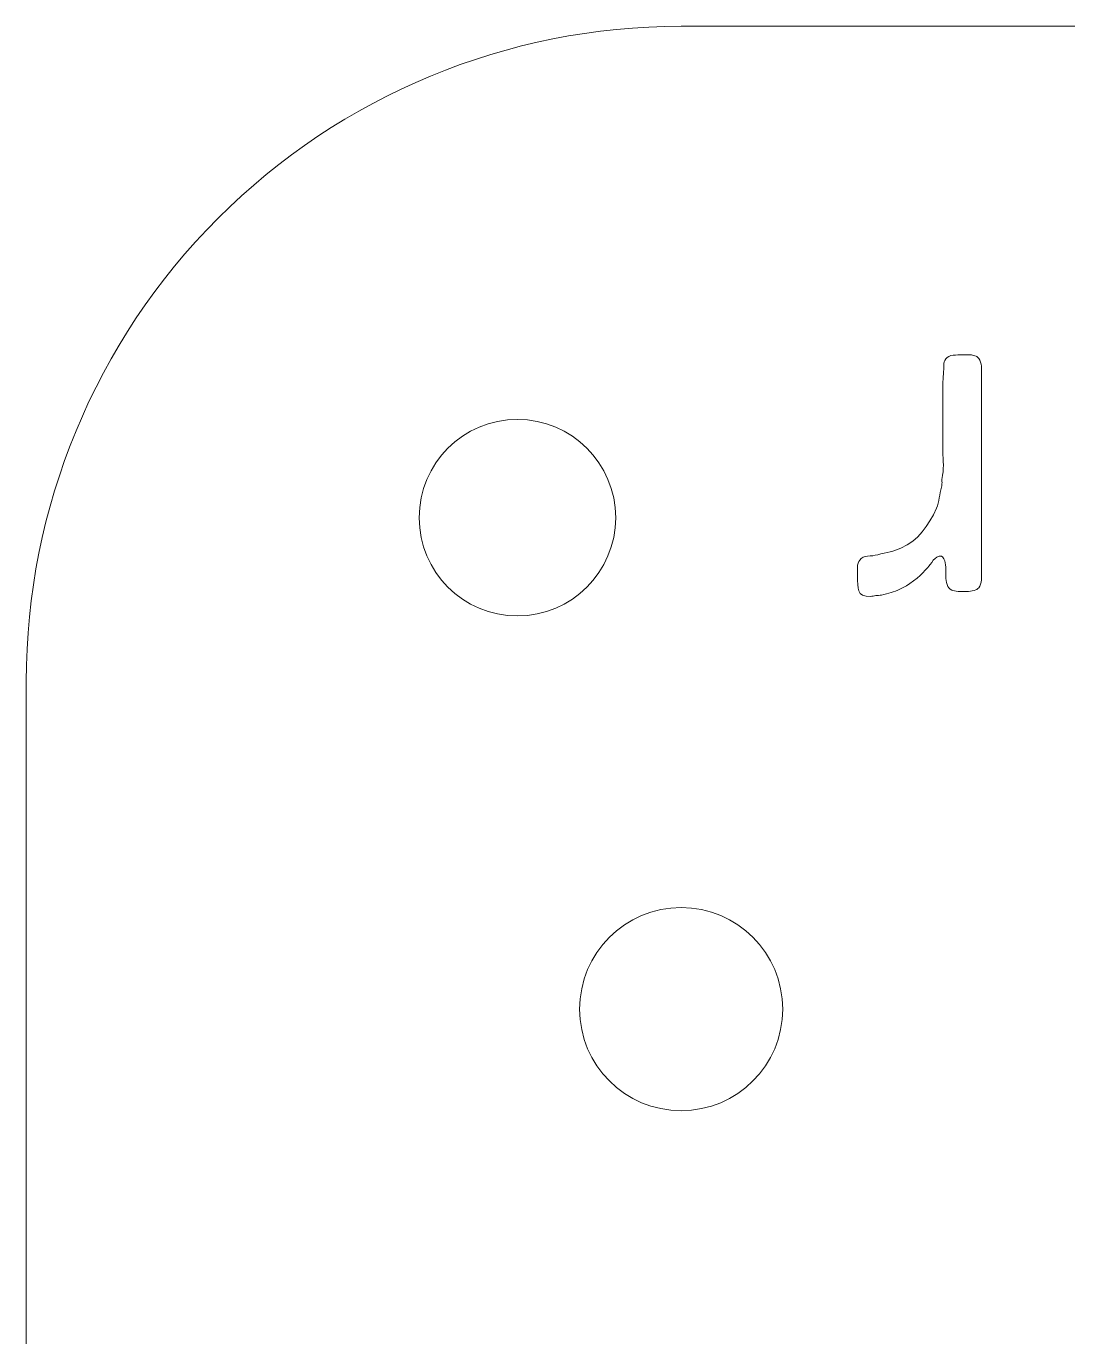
# Model space of a CAD drawing. Header units: millimetres. Extents: x 0 to 160, y 0 to 160.
# Drawn here: x 0 to 31.81, y 120 to 160 of the extents above; entities that cross this region are included whole.
import ezdxf

# ---------------------------------------------------------------- set-up
doc = ezdxf.new("R2010")
doc.units = ezdxf.units.MM
for name, color, linetype, lineweight in [('ComponentMountings', 1, 'CONTINUOUS', 0), ('LayerBaseFrame', 1, 'CONTINUOUS', 0), ('TextOutline', 7, 'CONTINUOUS', 0)]:
    doc.layers.add(name, color=color, linetype=linetype, lineweight=lineweight)

# ---------------------------------------------------------------- blocks, each defined once
blk = doc.blocks.new('ELayerBase')
at = {"layer": 'LayerBaseFrame'}
for p, q in [((160, 140), (160, 20)), ((140, 0), (20, 0))]:
    blk.add_line(p, q, dxfattribs=at)
blk.add_circle((145, 15), 3, dxfattribs=at)
blk.add_arc((140, 20), 20, 270, 0, dxfattribs=at)

msp = doc.modelspace()

# ---------------------------------------------------------------- linework, layer by layer
at = {"layer": 'ComponentMountings'}
msp.add_circle((20, 130), 3.1, dxfattribs=at)
at = {"layer": 'TextOutline'}
for p, q in [((28.02, 149.704), (28.028, 149.755)), ((28.021, 149.649), (28.02, 149.704)), ((28.021, 149.591), (28.021, 149.649)), ((28.021, 149.649), (28.021, 149.649)), ((28.021, 149.649), (28.021, 149.649)), ((28.028, 149.755), (28.048, 149.802)), ((28.048, 149.802), (28.078, 149.846)), ((28.078, 149.846), (28.118, 149.89)), ((28.078, 149.846), (28.078, 149.846)), ((28.078, 149.846), (28.078, 149.846)), ((28.118, 149.89), (28.169, 149.923)), ((28.169, 149.923), (28.23, 149.946)), ((28.23, 149.946), (28.302, 149.958)), ((28.302, 149.958), (28.374, 149.964)), ((28.302, 149.958), (28.302, 149.958)), ((28.302, 149.958), (28.302, 149.958)), ((28.374, 149.964), (28.449, 149.968)), ((28.449, 149.968), (28.528, 149.971)), ((28.528, 149.971), (28.61, 149.972)), ((28.61, 149.972), (28.863, 149.972)), ((28.863, 149.972), (28.863, 149.972)), ((28.863, 149.972), (28.863, 149.972)), ((28.863, 149.972), (28.898, 149.959)), ((28.898, 149.959), (28.933, 149.947)), ((28.933, 149.947), (28.968, 149.938)), ((28.968, 149.938), (29.003, 149.93)), ((29.003, 149.93), (29.003, 149.93)), ((29.003, 149.93), (29.003, 149.93)), ((29.003, 149.93), (29.029, 149.915)), ((29.029, 149.915), (29.052, 149.898)), ((29.052, 149.898), (29.072, 149.88)), ((29.072, 149.88), (29.087, 149.86)), ((29.087, 149.86), (29.087, 149.86)), ((29.087, 149.86), (29.087, 149.86)), ((29.087, 149.86), (29.119, 149.808)), ((29.119, 149.808), (29.143, 149.751)), ((29.143, 149.751), (29.161, 149.689)), ((29.161, 149.689), (29.171, 149.621)), ((29.171, 149.621), (29.171, 149.621)), ((29.171, 149.621), (29.171, 149.621)), ((29.171, 149.621), (29.171, 149.544)), ((27.994, 149.144), (27.997, 149.225)), ((27.997, 149.225), (28.001, 149.305)), ((28.001, 149.305), (28.007, 149.383)), ((28.007, 149.383), (28.014, 149.457)), ((28.007, 149.383), (28.007, 149.383)), ((28.007, 149.383), (28.007, 149.383)), ((28.014, 149.457), (28.018, 149.527)), ((28.018, 149.527), (28.021, 149.591)), ((29.171, 149.544), (29.171, 149.467)), ((29.171, 149.467), (29.171, 149.39)), ((29.171, 149.39), (29.171, 149.313)), ((29.171, 149.313), (29.171, 148.233)), ((27.993, 149.06), (27.994, 149.144)), ((27.993, 148.977), (27.993, 149.06)), ((27.993, 149.06), (27.993, 149.06)), ((27.993, 149.06), (27.993, 149.06)), ((27.993, 148.896), (27.993, 148.977)), ((27.993, 148.816), (27.993, 148.896)), ((27.993, 148.738), (27.993, 148.816)), ((27.993, 147.013), (27.993, 148.738)), ((27.993, 148.738), (27.993, 148.738)), ((27.993, 148.738), (27.993, 148.738)), ((29.171, 148.233), (29.171, 144.348)), ((27.994, 146.914), (27.993, 147.013)), ((27.997, 146.813), (27.994, 146.914)), ((28.001, 146.71), (27.997, 146.813)), ((27.997, 146.396), (28.005, 146.497)), ((28.007, 146.606), (28.001, 146.71)), ((28.005, 146.497), (28.007, 146.606)), ((28.007, 146.606), (28.007, 146.606)), ((28.007, 146.606), (28.007, 146.606)), ((27.957, 145.968), (27.962, 146.003)), ((27.958, 146.143), (27.96, 146.178)), ((27.96, 146.108), (27.958, 146.143)), ((27.96, 146.178), (27.965, 146.213)), ((27.965, 146.073), (27.96, 146.108)), ((27.962, 146.003), (27.964, 146.038)), ((27.964, 146.038), (27.965, 146.073)), ((27.965, 146.213), (27.984, 146.301)), ((27.965, 146.213), (27.965, 146.213)), ((27.965, 146.213), (27.965, 146.213)), ((27.965, 146.073), (27.965, 146.073)), ((27.965, 146.073), (27.965, 146.073)), ((27.984, 146.301), (27.997, 146.396)), ((27.865, 145.527), (27.881, 145.61)), ((27.881, 145.61), (27.896, 145.688)), ((27.881, 145.61), (27.881, 145.61)), ((27.881, 145.61), (27.881, 145.61)), ((27.896, 145.688), (27.913, 145.768)), ((27.913, 145.768), (27.931, 145.849)), ((27.931, 145.849), (27.951, 145.933)), ((27.951, 145.933), (27.957, 145.968)), ((27.951, 145.933), (27.951, 145.933)), ((27.951, 145.933), (27.951, 145.933)), ((27.701, 145.09), (27.797, 145.288)), ((27.797, 145.288), (27.823, 145.366)), ((27.797, 145.288), (27.797, 145.288)), ((27.797, 145.288), (27.797, 145.288)), ((27.823, 145.366), (27.846, 145.445)), ((27.846, 145.445), (27.865, 145.527)), ((27.484, 144.733), (27.597, 144.905)), ((27.597, 144.905), (27.701, 145.09)), ((27.071, 144.285), (27.226, 144.42)), ((27.226, 144.42), (27.362, 144.572)), ((27.362, 144.572), (27.484, 144.733)), ((27.362, 144.572), (27.362, 144.572)), ((27.362, 144.572), (27.362, 144.572)), ((26.464, 143.978), (26.545, 144.004)), ((26.545, 144.004), (26.625, 144.034)), ((26.625, 144.034), (26.703, 144.067)), ((26.703, 144.067), (26.897, 144.167)), ((26.703, 144.067), (26.703, 144.067)), ((26.703, 144.067), (26.703, 144.067)), ((26.897, 144.167), (27.071, 144.285)), ((29.171, 144.348), (29.171, 143.38)), ((25.389, 143.553), (25.402, 143.608)), ((25.402, 143.608), (25.424, 143.658)), ((25.424, 143.658), (25.455, 143.703)), ((25.455, 143.703), (25.501, 143.753)), ((25.455, 143.703), (25.455, 143.703)), ((25.455, 143.703), (25.455, 143.703)), ((25.501, 143.753), (25.556, 143.79)), ((25.556, 143.79), (25.62, 143.816)), ((25.62, 143.816), (25.693, 143.829)), ((25.693, 143.829), (25.77, 143.832)), ((25.693, 143.829), (25.693, 143.829)), ((25.693, 143.829), (25.693, 143.829)), ((25.77, 143.832), (25.848, 143.839)), ((25.848, 143.839), (25.925, 143.853)), ((25.925, 143.853), (26.002, 143.871)), ((26.002, 143.871), (26.099, 143.892)), ((26.002, 143.871), (26.002, 143.871)), ((26.002, 143.871), (26.002, 143.871)), ((26.099, 143.892), (26.195, 143.913)), ((26.195, 143.913), (26.288, 143.934)), ((26.288, 143.934), (26.38, 143.955)), ((26.38, 143.955), (26.464, 143.978)), ((26.38, 143.955), (26.38, 143.955)), ((26.38, 143.955), (26.38, 143.955)), ((27.652, 143.636), (27.608, 143.576)), ((27.699, 143.703), (27.652, 143.636)), ((27.751, 143.758), (27.699, 143.703)), ((27.699, 143.703), (27.699, 143.703)), ((27.699, 143.703), (27.699, 143.703)), ((27.811, 143.797), (27.751, 143.758)), ((27.878, 143.821), (27.811, 143.797)), ((27.951, 143.829), (27.878, 143.821)), ((27.964, 143.816), (27.951, 143.829)), ((27.951, 143.829), (27.951, 143.829)), ((27.951, 143.829), (27.951, 143.829)), ((27.976, 143.804), (27.964, 143.816)), ((27.985, 143.795), (27.976, 143.804)), ((27.993, 143.787), (27.985, 143.795)), ((28, 143.779), (27.993, 143.787)), ((27.993, 143.787), (27.993, 143.787)), ((27.993, 143.787), (27.993, 143.787)), ((28.007, 143.769), (28, 143.779)), ((28.014, 143.758), (28.007, 143.769)), ((28.021, 143.745), (28.014, 143.758)), ((28.046, 143.687), (28.021, 143.745)), ((28.021, 143.745), (28.021, 143.745)), ((28.021, 143.745), (28.021, 143.745)), ((28.063, 143.626), (28.046, 143.687)), ((28.074, 143.561), (28.063, 143.626)), ((25.385, 143.492), (25.389, 143.553)), ((25.385, 143.428), (25.385, 143.492)), ((25.385, 143.492), (25.385, 143.492)), ((25.385, 143.492), (25.385, 143.492)), ((25.385, 143.363), (25.385, 143.428)), ((25.385, 143.295), (25.385, 143.363)), ((25.385, 143.226), (25.385, 143.295)), ((25.387, 143.081), (25.385, 143.226)), ((25.385, 143.226), (25.385, 143.226)), ((25.385, 143.226), (25.385, 143.226)), ((27.296, 143.236), (27.202, 143.155)), ((27.377, 143.316), (27.296, 143.236)), ((27.446, 143.394), (27.377, 143.316)), ((27.531, 143.478), (27.446, 143.394)), ((27.446, 143.394), (27.446, 143.394)), ((27.446, 143.394), (27.446, 143.394)), ((27.567, 143.524), (27.531, 143.478)), ((27.608, 143.576), (27.567, 143.524)), ((28.078, 143.492), (28.074, 143.561)), ((28.078, 143.417), (28.078, 143.492)), ((28.078, 143.492), (28.078, 143.492)), ((28.078, 143.492), (28.078, 143.492)), ((28.078, 143.345), (28.078, 143.417)), ((28.078, 143.277), (28.078, 143.345)), ((28.078, 143.212), (28.078, 143.277)), ((28.08, 143.143), (28.078, 143.212)), ((28.078, 143.212), (28.078, 143.212)), ((28.078, 143.212), (28.078, 143.212)), ((29.171, 143.38), (29.171, 143.38)), ((29.171, 143.38), (29.171, 143.38)), ((29.171, 143.38), (29.171, 143.305)), ((29.171, 143.305), (29.171, 143.233)), ((29.171, 143.233), (29.171, 143.164)), ((25.395, 142.956), (25.387, 143.081)), ((25.408, 142.85), (25.395, 142.956)), ((25.427, 142.763), (25.408, 142.85)), ((26.675, 142.819), (26.611, 142.787)), ((26.775, 142.866), (26.675, 142.819)), ((26.675, 142.819), (26.675, 142.819)), ((26.675, 142.819), (26.675, 142.819)), ((26.878, 142.924), (26.775, 142.866)), ((26.985, 142.993), (26.878, 142.924)), ((27.096, 143.072), (26.985, 142.993)), ((27.202, 143.155), (27.096, 143.072)), ((27.096, 143.072), (27.096, 143.072)), ((27.096, 143.072), (27.096, 143.072)), ((28.088, 143.079), (28.08, 143.143)), ((28.101, 143.017), (28.088, 143.079)), ((28.12, 142.959), (28.101, 143.017)), ((28.139, 142.901), (28.12, 142.959)), ((28.12, 142.959), (28.12, 142.959)), ((28.12, 142.959), (28.12, 142.959)), ((28.169, 142.854), (28.139, 142.901)), ((28.209, 142.817), (28.169, 142.854)), ((28.26, 142.791), (28.209, 142.817)), ((29.031, 142.812), (28.993, 142.793)), ((29.063, 142.835), (29.031, 142.812)), ((29.087, 142.861), (29.063, 142.835)), ((29.119, 142.913), (29.087, 142.861)), ((29.087, 142.861), (29.087, 142.861)), ((29.087, 142.861), (29.087, 142.861)), ((29.143, 142.97), (29.119, 142.913)), ((29.161, 143.032), (29.143, 142.97)), ((29.171, 143.1), (29.161, 143.032)), ((29.171, 143.164), (29.171, 143.1)), ((29.171, 143.1), (29.171, 143.1)), ((29.171, 143.1), (29.171, 143.1)), ((25.465, 142.689), (25.427, 142.763)), ((25.427, 142.763), (25.427, 142.763)), ((25.427, 142.763), (25.427, 142.763)), ((25.539, 142.637), (25.465, 142.689)), ((25.648, 142.605), (25.539, 142.637)), ((25.791, 142.595), (25.648, 142.605)), ((25.827, 142.602), (25.791, 142.595)), ((25.791, 142.595), (25.791, 142.595)), ((25.791, 142.595), (25.791, 142.595)), ((25.865, 142.609), (25.827, 142.602)), ((25.904, 142.616), (25.865, 142.609)), ((25.946, 142.623), (25.904, 142.616)), ((25.988, 142.624), (25.946, 142.623)), ((25.946, 142.623), (25.946, 142.623)), ((25.946, 142.623), (25.946, 142.623)), ((26.03, 142.626), (25.988, 142.624)), ((26.072, 142.631), (26.03, 142.626)), ((26.114, 142.637), (26.072, 142.631)), ((26.19, 142.658), (26.114, 142.637)), ((26.114, 142.637), (26.114, 142.637)), ((26.114, 142.637), (26.114, 142.637)), ((26.265, 142.679), (26.19, 142.658)), ((26.338, 142.7), (26.265, 142.679)), ((26.409, 142.721), (26.338, 142.7)), ((26.478, 142.738), (26.409, 142.721)), ((26.409, 142.721), (26.409, 142.721)), ((26.409, 142.721), (26.409, 142.721)), ((26.545, 142.759), (26.478, 142.738)), ((26.611, 142.787), (26.545, 142.759)), ((28.298, 142.778), (28.26, 142.791)), ((28.26, 142.791), (28.26, 142.791)), ((28.26, 142.791), (28.26, 142.791)), ((28.344, 142.766), (28.298, 142.778)), ((28.397, 142.757), (28.344, 142.766)), ((28.456, 142.749), (28.397, 142.757)), ((28.519, 142.744), (28.456, 142.749)), ((28.456, 142.749), (28.456, 142.749)), ((28.456, 142.749), (28.456, 142.749)), ((28.582, 142.742), (28.519, 142.744)), ((28.646, 142.744), (28.582, 142.742)), ((28.709, 142.749), (28.646, 142.744)), ((28.771, 142.751), (28.709, 142.749)), ((28.709, 142.749), (28.709, 142.749)), ((28.709, 142.749), (28.709, 142.749)), ((28.831, 142.756), (28.771, 142.751)), ((28.89, 142.765), (28.831, 142.756)), ((28.947, 142.777), (28.89, 142.765)), ((28.993, 142.793), (28.947, 142.777)), ((28.947, 142.777), (28.947, 142.777)), ((28.947, 142.777), (28.947, 142.777))]:
    msp.add_line(p, q, dxfattribs=at)

# ---------------------------------------------------------------- block references
at = {"layer": 'LayerBaseFrame', "rotation": 180}
msp.add_blockref('ELayerBase', (160, 160), dxfattribs=at)

doc.saveas('drawing.dxf')
